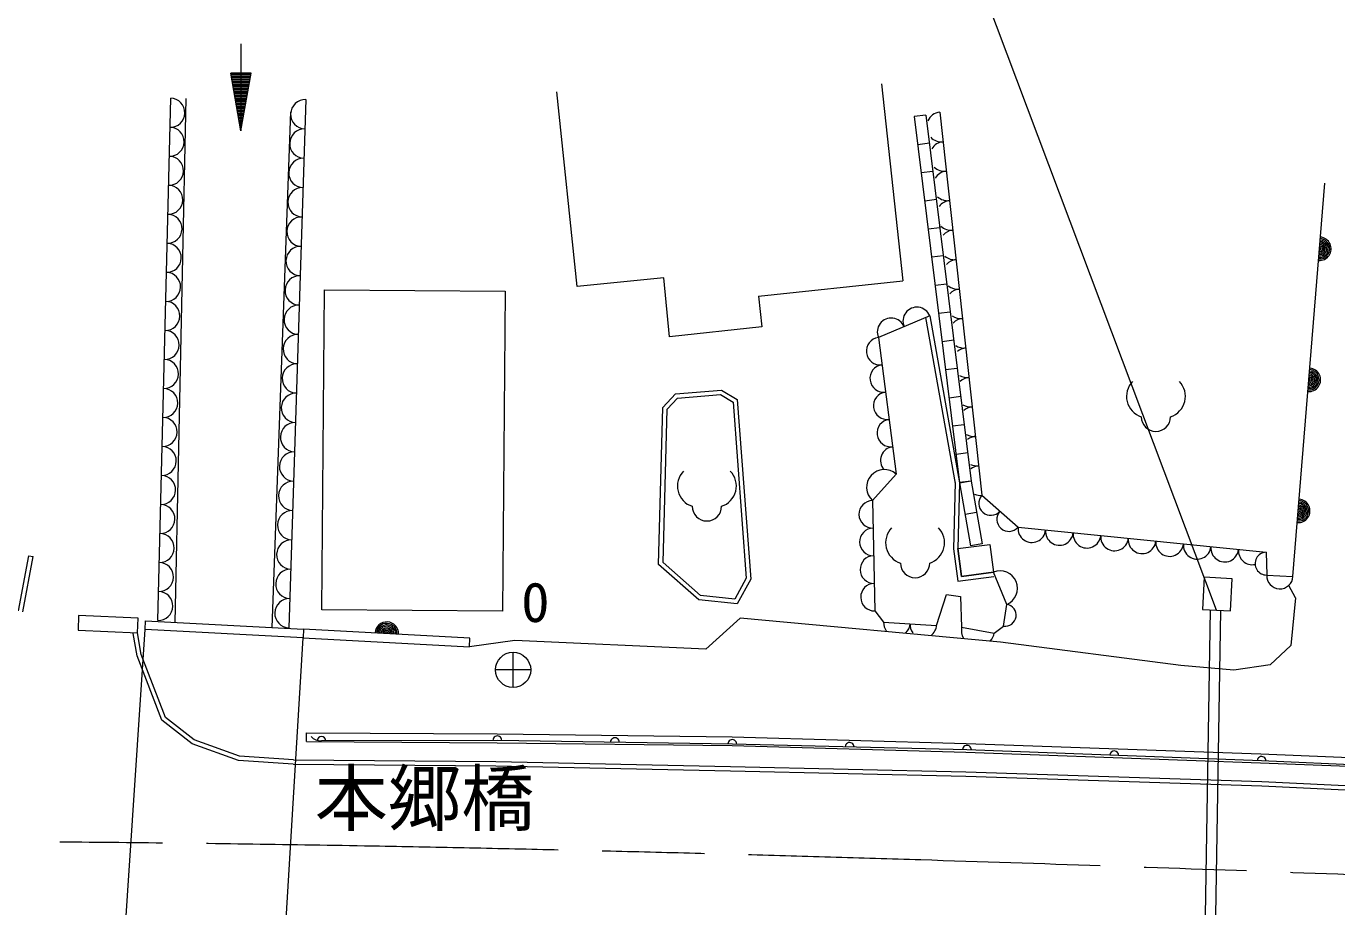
# Model space of a CAD drawing. Units: millimetres, scale not verified. Extents: x 40000 to 680000, y 20000 to 380000.
# Drawn here: x 399005 to 443720, y 308037 to 338083 of the extents above; entities that cross this region are included whole.
import ezdxf
from ezdxf.enums import TextEntityAlignment as Align

# ---------------------------------------------------------------- set-up
doc = ezdxf.new("R2010")
doc.units = ezdxf.units.MM
doc.header["$LTSCALE"] = 1000
doc.linetypes.add('CHAIN', pattern=[18.5, 12, -1.5, 3.5, -1.5])
for name, color, linetype, lineweight in [('M-BGD', 7, 'Continuous', 13), ('M-BMK', 2, 'CHAIN', 13), ('M-BMK-SRVR', 3, 'Continuous', 13), ('M-STR-STR1', 1, 'Continuous', 13), ('M-STR-STR3', 7, 'Continuous', 13)]:
    doc.layers.add(name, color=color, linetype=linetype, lineweight=lineweight)
doc.styles.add('ＭＳ ゴシック', font='')
doc.styles.get('ＭＳ ゴシック').set_extended_font_data('MS Gothic')

msp = doc.modelspace()

# ---------------------------------------------------------------- linework, layer by layer
at = {"layer": 'M-BGD'}
for p, q in [((406331, 337483), (406326, 334509)), ((406677, 336478), (405982, 336479)), ((406326, 334509), (405982, 336479)), ((406673, 336458), (405986, 336460)), ((406664, 336408), (405994, 336410)), ((406655, 336358), (406003, 336360)), ((406646, 336308), (406012, 336310)), ((406638, 336258), (406020, 336260)), ((406326, 334509), (406677, 336478)), ((406629, 336209), (406029, 336210)), ((406620, 336159), (406038, 336160)), ((406611, 336109), (406047, 336110)), ((406602, 336059), (406055, 336060)), ((406593, 336009), (406064, 336010)), ((406584, 335959), (406073, 335960)), ((406575, 335909), (406081, 335910)), ((406566, 335859), (406090, 335860)), ((406557, 335809), (406099, 335810)), ((417807, 329203), (417109, 335847)), ((428191, 336113), (428912, 329395)), ((403499, 317806), (403935, 335624)), ((404084, 317742), (404466, 335615)), ((406548, 335759), (406108, 335759)), ((406540, 335709), (406116, 335709)), ((406531, 335659), (406125, 335659)), ((406522, 335609), (406134, 335609)), ((406513, 335559), (406143, 335559)), ((406504, 335509), (406151, 335509)), ((406495, 335459), (406160, 335459)), ((406486, 335409), (406169, 335409)), ((406477, 335359), (406177, 335359)), ((408543, 335579), (407970, 317551)), ((406468, 335309), (406186, 335309)), ((406459, 335259), (406195, 335259)), ((406450, 335209), (406204, 335209)), ((406442, 335159), (406212, 335159)), ((406433, 335109), (406221, 335109)), ((406424, 335059), (406230, 335059)), ((406415, 335009), (406238, 335009)), ((406406, 334959), (406247, 334959)), ((407401, 317566), (408033, 335160)), ((429701, 335049), (429304, 335000)), ((429304, 335000), (430851, 322505)), ((429701, 335049), (431246, 322564)), ((430173, 335146), (431607, 322080)), ((406397, 334909), (406256, 334909)), ((406388, 334859), (406265, 334859)), ((406379, 334809), (406273, 334809)), ((406370, 334759), (406282, 334759)), ((406361, 334709), (406291, 334709)), ((406352, 334659), (406300, 334659)), ((406344, 334609), (406308, 334609)), ((406335, 334559), (406317, 334559)), ((429820, 334088), (429423, 334039)), ((429939, 333128), (429542, 333079)), ((442225, 319310), (443309, 332725)), ((430057, 332168), (429661, 332119)), ((430176, 331207), (429779, 331158)), ((430295, 330247), (429898, 330198)), ((420757, 329500), (417807, 329203)), ((420954, 327485), (420757, 329500)), ((423990, 328867), (428912, 329395)), ((430414, 329287), (430017, 329237)), ((409091, 318171), (409181, 329092)), ((409181, 329092), (415348, 329042)), ((415348, 329042), (415259, 318121)), ((423990, 328867), (424102, 327823)), ((429833, 328205), (428079, 327465)), ((429833, 328205), (430851, 322505)), ((430533, 328326), (430136, 328277)), ((424102, 327823), (420954, 327485)), ((429691, 328145), (430703, 322479)), ((428079, 327465), (428686, 322803)), ((430652, 327366), (430255, 327317)), ((430771, 326405), (430374, 326356)), ((420721, 325074), (421155, 325535)), ((421155, 325535), (422726, 325668)), ((422726, 325668), (423264, 325349)), ((420583, 319716), (420721, 325074)), ((420869, 325013), (421225, 325391)), ((421225, 325391), (422691, 325514)), ((422691, 325514), (423120, 325260)), ((423120, 325260), (423571, 319250)), ((423264, 325349), (423724, 319217)), ((430890, 325445), (430493, 325396)), ((420735, 319782), (420869, 325013)), ((431009, 324485), (430612, 324436)), ((431127, 323524), (430730, 323475)), ((428686, 322803), (427880, 321898)), ((430701, 322509), (430640, 320249)), ((430851, 322505), (430790, 320257)), ((431246, 322564), (430849, 322515)), ((430851, 322505), (431223, 320349)), ((431246, 322564), (430852, 322496)), ((431246, 322564), (431617, 320417)), ((431607, 322080), (432846, 320987)), ((427880, 321898), (427957, 318131)), ((431432, 321490), (431038, 321422)), ((432846, 320987), (441307, 320134)), ((430640, 320249), (430785, 319142)), ((430790, 320257), (431881, 320399)), ((430790, 320257), (430914, 319310)), ((430914, 319310), (430790, 320257)), ((431617, 320417), (431223, 320349)), ((431881, 320399), (432005, 319453)), ((398739, 318131), (399099, 320017)), ((398885, 318097), (399247, 319989)), ((399099, 320017), (399247, 319989)), ((421952, 318511), (420583, 319716)), ((422015, 318655), (420735, 319782)), ((441307, 320134), (441332, 319356)), ((430785, 319142), (432024, 319304)), ((430914, 319310), (432005, 319453)), ((432005, 319453), (430914, 319310)), ((432462, 318355), (432005, 319453)), ((439196, 319284), (439133, 318185)), ((440151, 319229), (439196, 319284)), ((441332, 319356), (442225, 319310)), ((423571, 319250), (423179, 318531)), ((423724, 319217), (423263, 318371)), ((440088, 318131), (440151, 319229)), ((442311, 318584), (442078, 319002)), ((423263, 318371), (421952, 318511)), ((423179, 318531), (422015, 318655)), ((430063, 317637), (430409, 318688)), ((430409, 318688), (430878, 318627)), ((430878, 318627), (430919, 317575)), ((442311, 318584), (442149, 316955)), ((400794, 317975), (400773, 317476)), ((402827, 317889), (400794, 317975)), ((415259, 318121), (409091, 318171)), ((427957, 318131), (428259, 317749)), ((432352, 317616), (432462, 318355)), ((439126, 300940), (439415, 318169)), ((439133, 318185), (440088, 318131)), ((439475, 300934), (439765, 318149)), ((400773, 317476), (402805, 317389)), ((402805, 317389), (402827, 317889)), ((408454, 317209), (403058, 317496)), ((414143, 317207), (408470, 317509)), ((423360, 317890), (422198, 316827)), ((432241, 317061), (423360, 317890)), ((428259, 317749), (430063, 317637)), ((430919, 317575), (432035, 317376)), ((432035, 317376), (432352, 317616)), ((402787, 316605), (402657, 317364)), ((402932, 316645), (402805, 317389)), ((408454, 317209), (414127, 316907)), ((414127, 316907), (414143, 317207)), ((415678, 317122), (414127, 316907)), ((422198, 316827), (415678, 317122)), ((438398, 316265), (432241, 317061)), ((403631, 314402), (402787, 316605)), ((403756, 314495), (402932, 316645)), ((442149, 316955), (441449, 316297)), ((440206, 316107), (438398, 316265)), ((441449, 316297), (440206, 316107)), ((404665, 313596), (403631, 314402)), ((404738, 313729), (403756, 314495)), ((408566, 313673), (408567, 313973)), ((408567, 313973), (415074, 313936)), ((415074, 313936), (423095, 313840)), ((406248, 313023), (404665, 313596)), ((406279, 313172), (404738, 313729)), ((408566, 313673), (415072, 313636)), ((415079, 313715), (409079, 313699)), ((415072, 313636), (423088, 313540)), ((423098, 313590), (415079, 313715)), ((423088, 313540), (431067, 313309)), ((423095, 313840), (431076, 313609)), ((431101, 313396), (423098, 313590)), ((431076, 313609), (441128, 313254)), ((408114, 312906), (406248, 313023)), ((408124, 313056), (406279, 313172)), ((408124, 313056), (415026, 312995)), ((431067, 313309), (441117, 312954)), ((441152, 313013), (431101, 313396)), ((441128, 313254), (451109, 312852)), ((451078, 312573), (441152, 313013)), ((408122, 312906), (415024, 312845)), ((415024, 312845), (423034, 312671)), ((415026, 312995), (423038, 312821)), ((423034, 312671), (431059, 312492)), ((423038, 312821), (431063, 312642)), ((431063, 312642), (441164, 312310)), ((441117, 312954), (451094, 312552)), ((431059, 312492), (441158, 312161)), ((441158, 312161), (451082, 311684)), ((441164, 312310), (451090, 311834))]:
    msp.add_line(p, q, dxfattribs=at)
for centre, radius, start, end in [((403923, 335129), 495, 268.5986, 88.5986), ((408527, 335078), 501, 88.1792, 268.1792), ((430228, 334644), 506, 96.2645, 155.4724), ((403899, 334139), 495, 268.5986, 88.5986), ((408495, 334077), 501, 88.1792, 268.1792), ((430228, 334644), 506, 224.095, 276.2645), ((430338, 333639), 506, 96.2645, 149.0167), ((403875, 333150), 495, 268.5986, 88.5986), ((408463, 333075), 501, 88.1792, 268.1792), ((430338, 333639), 506, 225.9479, 276.2645), ((430448, 332634), 506, 96.2645, 148.448), ((403850, 332160), 495, 268.5986, 88.5986), ((408431, 332074), 501, 88.1792, 268.1792), ((430448, 332634), 506, 226.5655, 276.2645), ((430559, 331628), 506, 96.2645, 143.1567), ((403826, 331170), 495, 268.5986, 88.5986), ((408400, 331072), 501, 88.1792, 268.1792), ((430559, 331628), 506, 227.1139, 276.2645), ((430669, 330623), 506, 96.2645, 138.8984), ((443128, 330489), 400, 265.3814, 85.3814), ((443128, 330489), 400, 265.3814, 85.3814), ((403802, 330180), 495, 268.5986, 88.5986), ((408368, 330071), 501, 88.1792, 268.1792), ((443128, 330489), 350, 265.3814, 85.3814), ((443128, 330489), 300, 265.3814, 85.3814), ((443128, 330489), 250, 265.3814, 85.3814), ((443128, 330489), 200, 265.3814, 85.3814), ((443128, 330489), 150, 265.3814, 85.3814), ((443128, 330489), 100, 265.3814, 85.3814), ((443128, 330489), 50, 265.3814, 85.3814), ((430669, 330623), 506, 230.7316, 276.2645), ((430779, 329618), 506, 96.2645, 137.9647), ((403778, 329190), 495, 268.5986, 88.5986), ((408336, 329069), 501, 88.1792, 268.1792), ((430779, 329618), 506, 231.7522, 276.2645), ((430890, 328613), 506, 96.2645, 137.4763), ((403753, 328200), 495, 268.5986, 88.5986), ((408304, 328068), 501, 88.1792, 268.1792), ((429394, 328020), 476, 22.8931, 202.8931), ((428518, 327650), 476, 22.8931, 202.8931), ((430890, 328613), 506, 234.5613, 276.2645), ((431000, 327608), 506, 96.2645, 136.7447), ((403729, 327210), 495, 268.5986, 88.5986), ((408272, 327066), 501, 88.1792, 268.1792), ((428140, 326998), 470, 97.4134, 277.4134), ((431000, 327608), 506, 236.1409, 276.2645), ((431111, 326603), 506, 96.2645, 131.4505), ((403705, 326220), 495, 268.5986, 88.5986), ((408240, 326064), 501, 88.1792, 268.1792), ((428261, 326066), 470, 97.4134, 277.4134), ((442767, 326017), 400, 265.3814, 85.3814), ((442767, 326017), 400, 265.3814, 85.3814), ((431111, 326603), 506, 239.1794, 276.2645), ((431221, 325598), 506, 96.2645, 134.213), ((442767, 326017), 350, 265.3814, 85.3814), ((442767, 326017), 300, 265.3814, 85.3814), ((442767, 326017), 250, 265.3814, 85.3814), ((442767, 326017), 200, 265.3814, 85.3814), ((442767, 326017), 150, 265.3814, 85.3814), ((442767, 326017), 100, 265.3814, 85.3814), ((442767, 326017), 50, 265.3814, 85.3814), ((403681, 325230), 495, 268.5986, 88.5986), ((408209, 325063), 501, 88.1792, 268.1792), ((428383, 325134), 470, 97.4134, 277.4134), ((437271, 325451), 727, 135.7958, 252.2769), ((437828, 325451), 727, 287.7231, 44.2043), ((431221, 325598), 506, 239.3085, 276.2645), ((431331, 324592), 506, 96.2645, 132.4723), ((403657, 324241), 495, 268.5986, 88.5986), ((428504, 324202), 470, 97.4134, 277.4134), ((437549, 324758), 500, 180.0001, 360), ((408177, 324061), 501, 88.1792, 268.1792), ((403632, 323251), 495, 268.5986, 88.5986), ((428625, 323270), 470, 97.4134, 221.7063), ((431331, 324592), 506, 241.6026, 276.2645), ((431442, 323587), 506, 96.2645, 129.0454), ((408145, 323060), 501, 88.1792, 268.1792), ((421950, 322394), 727, 135.7958, 252.2769), ((422507, 322394), 727, 287.7231, 44.2043), ((428283, 322351), 606, 48.3126, 228.3126), ((431442, 323587), 506, 243.9514, 276.2645), ((431552, 322582), 506, 96.2645, 128.4985), ((403608, 322261), 495, 268.5986, 88.5986), ((408113, 322058), 501, 88.1792, 268.1792), ((431552, 322582), 506, 247.9636, 276.2645), ((431917, 321806), 413, 138.5843, 318.5843), ((442406, 321546), 400, 265.3814, 85.3814), ((442406, 321546), 400, 265.3814, 85.3814), ((403584, 321271), 495, 268.5986, 88.5986), ((408081, 321057), 501, 88.1792, 268.1792), ((422229, 321701), 500, 180.0001, 360), ((427889, 321427), 471, 91.1689, 271.1689), ((432536, 321260), 413, 138.5843, 318.5843), ((442406, 321546), 350, 265.3814, 85.3814), ((442406, 321546), 300, 265.3814, 85.3814), ((442406, 321546), 250, 265.3814, 85.3814), ((442406, 321546), 200, 265.3814, 85.3814), ((442406, 321546), 150, 265.3814, 85.3814), ((442406, 321546), 100, 265.3814, 85.3814), ((442406, 321546), 50, 265.3814, 85.3814), ((403560, 320281), 495, 268.5986, 88.5986), ((427909, 320486), 471, 91.1689, 271.1689), ((429053, 320459), 727, 135.7958, 252.2769), ((429610, 320459), 727, 287.7231, 44.2043), ((433316, 320939), 472, 174.2465, 354.2465), ((434256, 320845), 472, 174.2465, 354.2465), ((435196, 320750), 472, 174.2465, 354.2465), ((436137, 320655), 472, 174.2465, 354.2465), ((437077, 320560), 472, 174.2465, 354.2465), ((408049, 320055), 501, 88.1792, 268.1792), ((438017, 320466), 472, 174.2465, 354.2465), ((438957, 320371), 472, 174.2465, 354.2465), ((439897, 320276), 472, 174.2465, 354.2465), ((440837, 320181), 472, 174.2465, 281.5156), ((403535, 319291), 495, 268.5986, 88.5986), ((427928, 319544), 471, 91.1689, 271.1689), ((429331, 319766), 500, 180.0001, 0), ((441320, 319745), 389, 91.8167, 271.8168), ((408017, 319054), 501, 88.1792, 268.1792), ((432233, 318904), 594, 292.6098, 112.6098), ((441778, 319333), 447, 177.0449, 357.0449), ((427947, 318602), 471, 91.1689, 271.1689), ((403511, 318301), 495, 268.5986, 88.5986), ((407986, 318052), 501, 88.1792, 268.1792), ((432407, 317986), 374, 261.57, 81.57), ((411306, 317358), 400, 356.9509, 176.9509), ((411306, 317358), 400, 356.9509, 176.9509), ((411306, 317358), 350, 356.9509, 176.9509), ((411306, 317358), 300, 356.9509, 176.9509), ((411306, 317358), 250, 356.9509, 176.9509), ((411306, 317358), 200, 356.9509, 176.9509), ((411306, 317358), 150, 356.9509, 176.9509), ((428710, 317721), 452, 176.4464, 217.2432), ((428710, 317721), 452, 312.3603, 356.4465), ((429612, 317665), 452, 176.4464, 217.9257), ((429612, 317665), 452, 305.9323, 356.4465), ((431477, 317475), 567, 169.8977, 209.2809), ((411306, 317358), 100, 356.9509, 176.9509), ((411306, 317358), 50, 356.9509, 176.9509), ((431477, 317475), 567, 319.4866, 349.8977), ((409077, 314199), 500, 225.1523, 270.1523), ((409079, 313699), 150, 0.1523, 180.1523), ((415079, 313715), 150, 359.1054, 180.1523), ((419088, 313653), 150, 359.1054, 179.1054), ((423098, 313590), 150, 358.6115, 179.1054), ((427099, 313493), 150, 358.6115, 178.6115), ((431101, 313396), 150, 357.8152, 178.6115), ((436126, 313204), 150, 357.8152, 177.8152), ((441152, 313013), 150, 357.4621, 177.8152)]:
    msp.add_arc(centre, radius, start, end, dxfattribs=at)
at = {"layer": 'M-BMK'}
msp.add_open_spline([(368159, 309870), (370215, 309933), (372272, 309995), (374330, 310048), (376387, 310100), (378444, 310142), (380502, 310178), (382559, 310213), (384617, 310240), (386675, 310258), (389384, 310282), (392093, 310288), (394802, 310282), (397511, 310276), (400220, 310259), (402929, 310230), (405638, 310201), (408347, 310161), (411056, 310112), (427474, 309812), (443883, 309164), (460291, 308516)], degree=3, knots=[0, 0, 0, 0, 1, 1, 1, 2, 2, 2, 3, 3, 3, 4, 4, 4, 5, 5, 5, 6, 6, 6, 7, 7, 7, 7], dxfattribs=at)
at = {"layer": 'M-BMK-SRVR'}
for p, q in [((415617, 315521), (415617, 316721)), ((416217, 316121), (415017, 316121))]:
    msp.add_line(p, q, dxfattribs=at)
msp.add_circle((415617, 316121), 600, dxfattribs=at)
at = {"layer": 'M-STR-STR1'}
for p, q in [((402340, 306566), (403058, 317496)), ((403058, 317496), (403074, 317796)), ((403074, 317796), (408470, 317509)), ((408470, 317509), (408454, 317209)), ((407805, 306534), (408454, 317209))]:
    msp.add_line(p, q, dxfattribs=at)
at = {"layer": 'M-STR-STR3'}
msp.add_line((439611, 318158), (430311, 342899), dxfattribs=at)

# ---------------------------------------------------------------- texts
at = {"layer": 'M-BMK-SRVR', "style": 'ＭＳ ゴシック'}
msp.add_text('O', height=1320, dxfattribs=at).set_placement((415928, 317356), align=Align.BOTTOM_LEFT)
at = {"layer": 'M-STR-STR1', "style": 'ＭＳ ゴシック'}
msp.add_text('本郷橋', height=1833, dxfattribs=at).set_placement((408846, 310274), align=Align.BOTTOM_LEFT)

doc.saveas('drawing.dxf')
